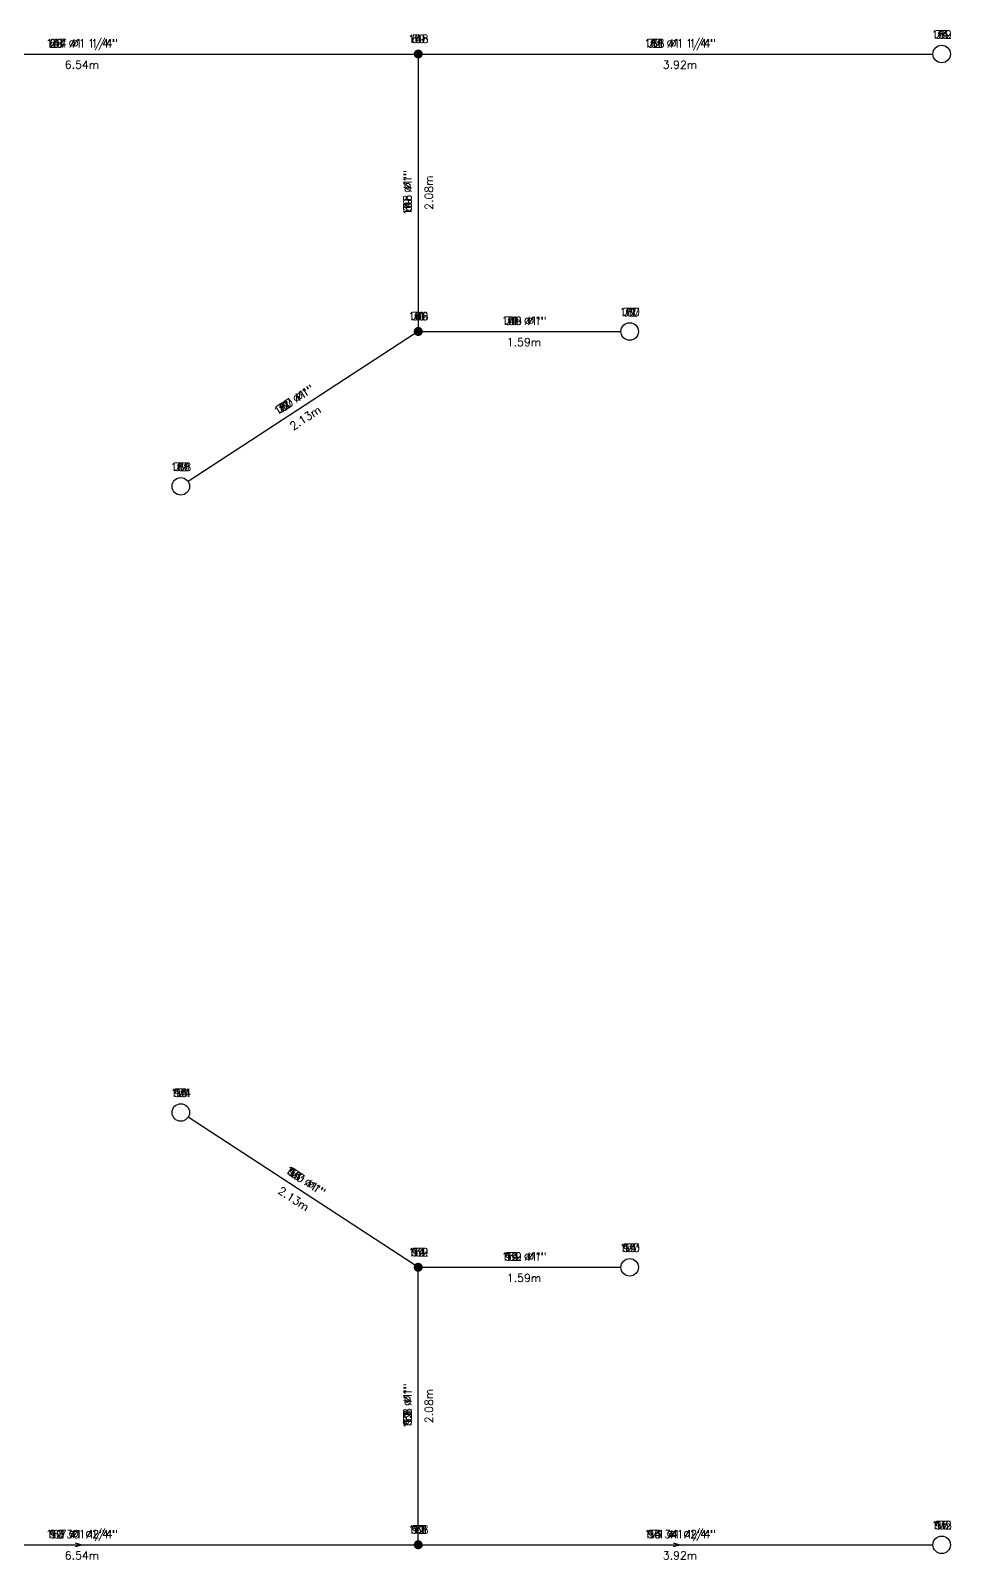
# Model space of a CAD drawing. Extents: x 0 to 27.3, y 0 to 11.5.
# Drawn here: x 6.13 to 13.03, y 0 to 11.46 of the extents above; entities that cross this region are included whole.
import ezdxf
from ezdxf.enums import TextEntityAlignment as Align

# ---------------------------------------------------------------- set-up
doc = ezdxf.new("R2010")
doc.units = 0
doc.header["$LTSCALE"] = 0.5
doc.layers.get('0').update_dxf_attribs({"linetype": 'CONTINUOUS'})
for name, color, linetype in [('TEXTO_NUDOS', 7, 'CONTINUOUS'), ('TEXTO_RAMAS', 7, 'CONTINUOUS'), ('UNIFILAR', 7, 'CONTINUOUS')]:
    doc.layers.add(name, color=color, linetype=linetype)
doc.styles.add('ROMANS', font='Romans', dxfattribs={"height": 2.5})

# ---------------------------------------------------------------- blocks, each defined once
blk = doc.blocks.new('ROCIADOR_AUTOMATICO_IPCI')
at = {"color": 0, "linetype": 'CONTINUOUS'}
blk.add_circle((-0.004736, -0.005671), 1.5, dxfattribs=at)
blk = doc.blocks.new('NUDO_DERIVACION_IPCI')
at = {"color": 0, "linetype": 'CONTINUOUS'}
for points in [[(-0.742494, 0.10584), (-0.749351, 0.031185), (-0.748721, -0.043781), (-0.749351, 0.031185)], [(-0.728219, 0.179437), (-0.742494, 0.10584), (-0.74061, -0.118309), (-0.748721, -0.043781)], [(-0.706667, 0.251241), (-0.728219, 0.179437), (-0.725099, -0.191656), (-0.74061, -0.118309)], [(-0.678054, 0.320535), (-0.706667, 0.251241), (-0.702343, -0.263087), (-0.725099, -0.191656)], [(-0.642667, 0.386626), (-0.678054, 0.320535), (-0.672569, -0.33189), (-0.702343, -0.263087)], [(-0.600858, 0.448854), (-0.642667, 0.386626), (-0.636075, -0.397377), (-0.672569, -0.33189)], [(-0.553045, 0.506597), (-0.600858, 0.448854), (-0.593226, -0.458893), (-0.636075, -0.397377)], [(-0.499707, 0.559279), (-0.553045, 0.506597), (-0.544449, -0.515825), (-0.593226, -0.458893)], [(-0.441376, 0.606372), (-0.499707, 0.559279), (-0.490233, -0.567602), (-0.544449, -0.515825)], [(-0.378635, 0.647407), (-0.441376, 0.606372), (-0.431118, -0.613708), (-0.490233, -0.567602)], [(-0.31211, 0.681973), (-0.378635, 0.647407), (-0.367696, -0.653682), (-0.431118, -0.613708)], [(-0.242467, 0.709725), (-0.31211, 0.681973), (-0.300599, -0.687124), (-0.367696, -0.653682)], [(-0.170402, 0.730386), (-0.242467, 0.709725), (-0.2305, -0.713702), (-0.300599, -0.687124)], [(-0.096633, 0.743749), (-0.170402, 0.730386), (-0.158097, -0.733148), (-0.2305, -0.713702)], [(-0.0219, 0.74968), (-0.096633, 0.743749), (-0.084114, -0.745268), (-0.158097, -0.733148)], [(0.053053, 0.748121), (-0.0219, 0.74968), (-0.009291, -0.749942), (-0.084114, -0.745268)], [(0.127475, 0.739087), (0.053053, 0.748121), (0.065624, -0.747123), (-0.009291, -0.749942)], [(0.200624, 0.722669), (0.127475, 0.739087), (0.139884, -0.736839), (0.065624, -0.747123)], [(0.271768, 0.699029), (0.200624, 0.722669), (0.212747, -0.719193), (0.139884, -0.736839)], [(0.340197, 0.668406), (0.271768, 0.699029), (0.283483, -0.694361), (0.212747, -0.719193)], [(0.405227, 0.631103), (0.340197, 0.668406), (0.351388, -0.662591), (0.283483, -0.694361)], [(0.466207, 0.587495), (0.405227, 0.631103), (0.415781, -0.624201), (0.351388, -0.662591)], [(0.52253, 0.538017), (0.466207, 0.587495), (0.47602, -0.579573), (0.415781, -0.624201)], [(0.573632, 0.483163), (0.52253, 0.538017), (0.531502, -0.529155), (0.47602, -0.579573)], [(0.619002, 0.423482), (0.573632, 0.483163), (0.581674, -0.47345), (0.531502, -0.529155)], [(0.658187, 0.359569), (0.619002, 0.423482), (0.626035, -0.413014), (0.581674, -0.47345)], [(0.690796, 0.292064), (0.658187, 0.359569), (0.66414, -0.348452), (0.626035, -0.413014)], [(0.716502, 0.22164), (0.690796, 0.292064), (0.695609, -0.280407), (0.66414, -0.348452)], [(0.73505, 0.149002), (0.716502, 0.22164), (0.720128, -0.209562), (0.695609, -0.280407)], [(0.746253, 0.074875), (0.73505, 0.149002), (0.737451, -0.136622), (0.720128, -0.209562)], [(0.75, 0), (0.746253, 0.074875), (0.747407, -0.062317), (0.737451, -0.136622)]]:
    blk.add_solid(points, dxfattribs=at)

msp = doc.modelspace()

# ---------------------------------------------------------------- linework, layer by layer
at = {"layer": 'UNIFILAR', "color": 94, "linetype": 'CONTINUOUS'}
for p, q in [((4.010961, 11.285356, 5), (9.004837, 11.285356, 5)), ((4.010961, 11.285356, 7.6), (9.004837, 11.285356, 7.6)), ((4.010961, 11.285356, 10.2), (9.004837, 11.285356, 10.2)), ((4.010961, 11.285356, 12.8), (9.004837, 11.285356, 12.8)), ((4.010961, 11.285356, 15.4), (9.004837, 11.285356, 15.4)), ((9.038587, 11.251606, 5), (9.038587, 9.239106, 5)), ((9.038587, 11.251606, 7.6), (9.038587, 9.239106, 7.6)), ((9.038587, 11.251606, 10.2), (9.038587, 9.239106, 10.2)), ((9.038587, 11.251606, 12.8), (9.038587, 9.239106, 12.8)), ((9.038587, 11.251606, 15.4), (9.038587, 9.239106, 15.4)), ((9.072337, 11.285356, 5), (12.896966, 11.285356, 5)), ((9.072337, 11.285356, 7.6), (12.896966, 11.285356, 7.6)), ((9.072337, 11.285356, 10.2), (12.896966, 11.285356, 10.2)), ((9.072337, 11.285356, 12.8), (12.896966, 11.285356, 12.8)), ((9.072337, 11.285356, 15.4), (12.896966, 11.285356, 15.4)), ((9.010319, 9.186917, 5), (7.313552, 8.080134, 5)), ((9.010319, 9.186917, 7.6), (7.313552, 8.080134, 7.6)), ((9.010319, 9.186917, 10.2), (7.313552, 8.080134, 10.2)), ((9.010319, 9.186917, 12.8), (7.313552, 8.080134, 12.8)), ((9.010319, 9.186917, 15.4), (7.313552, 8.080134, 15.4)), ((9.072337, 9.205356, 5), (10.558109, 9.205356, 5)), ((9.072337, 9.205356, 7.6), (10.558109, 9.205356, 7.6)), ((9.072337, 9.205356, 10.2), (10.558109, 9.205356, 10.2)), ((9.072337, 9.205356, 12.8), (10.558109, 9.205356, 12.8)), ((9.072337, 9.205356, 15.4), (10.558109, 9.205356, 15.4)), ((9.010319, 2.208414, 5), (7.313552, 3.315198, 5)), ((9.010319, 2.208414, 7.6), (7.313552, 3.315198, 7.6)), ((9.010319, 2.208414, 10.2), (7.313552, 3.315198, 10.2)), ((9.010319, 2.208414, 12.8), (7.313552, 3.315198, 12.8)), ((9.010319, 2.208414, 15.4), (7.313552, 3.315198, 15.4)), ((9.072337, 2.189975, 5), (10.558109, 2.189975, 5)), ((9.072337, 2.189975, 7.6), (10.558109, 2.189975, 7.6)), ((9.072337, 2.189975, 10.2), (10.558109, 2.189975, 10.2)), ((9.072337, 2.189975, 12.8), (10.558109, 2.189975, 12.8)), ((9.072337, 2.189975, 15.4), (10.558109, 2.189975, 15.4)), ((9.038587, 0.143725, 5), (9.038587, 2.156225, 5)), ((9.038587, 0.143725, 7.6), (9.038587, 2.156225, 7.6)), ((9.038587, 0.143725, 10.2), (9.038587, 2.156225, 10.2)), ((9.038587, 0.143725, 12.8), (9.038587, 2.156225, 12.8)), ((9.038587, 0.143725, 15.4), (9.038587, 2.156225, 15.4)), ((6.467274, 0.123975, 15.4), (6.517274, 0.109975, 15.4)), ((10.950589, 0.123975, 15.4), (11.000589, 0.109975, 15.4)), ((4.010961, 0.109975, 5), (9.004837, 0.109975, 5)), ((4.010961, 0.109975, 7.6), (9.004837, 0.109975, 7.6)), ((4.010961, 0.109975, 10.2), (9.004837, 0.109975, 10.2)), ((4.010961, 0.109975, 12.8), (9.004837, 0.109975, 12.8)), ((4.010961, 0.109975, 15.4), (9.004837, 0.109975, 15.4)), ((6.467274, 0.095975, 15.4), (6.517274, 0.109975, 15.4)), ((9.072337, 0.109975, 5), (12.896966, 0.109975, 5)), ((9.072337, 0.109975, 7.6), (12.896966, 0.109975, 7.6)), ((9.072337, 0.109975, 10.2), (12.896966, 0.109975, 10.2)), ((9.072337, 0.109975, 12.8), (12.896966, 0.109975, 12.8)), ((9.072337, 0.109975, 15.4), (12.896966, 0.109975, 15.4)), ((10.950589, 0.095975, 15.4), (11.000589, 0.109975, 15.4))]:
    msp.add_line(p, q, dxfattribs=at)

# ---------------------------------------------------------------- block references
for name, p, xscale, yscale in [('ROCIADOR_AUTOMATICO_IPCI', (12.962591, 11.285356, 5), 0.04375, 0.04375), ('ROCIADOR_AUTOMATICO_IPCI', (12.962591, 11.285356, 7.6), 0.04375, 0.04375), ('ROCIADOR_AUTOMATICO_IPCI', (12.962591, 11.285356, 10.2), 0.04375, 0.04375), ('ROCIADOR_AUTOMATICO_IPCI', (12.962591, 11.285356, 12.8), 0.04375, 0.04375), ('ROCIADOR_AUTOMATICO_IPCI', (12.962591, 11.285356, 15.4), 0.04375, 0.04375), ('NUDO_DERIVACION_IPCI', (9.038587, 11.285356, 5), 0.045, 0.045), ('NUDO_DERIVACION_IPCI', (9.038587, 11.285356, 7.6), 0.045, 0.045), ('NUDO_DERIVACION_IPCI', (9.038587, 11.285356, 10.2), 0.045, 0.045), ('NUDO_DERIVACION_IPCI', (9.038587, 11.285356, 12.8), 0.045, 0.045), ('NUDO_DERIVACION_IPCI', (9.038587, 11.285356, 15.4), 0.045, 0.045), ('NUDO_DERIVACION_IPCI', (9.038587, 9.205356, 5), 0.045, 0.045), ('NUDO_DERIVACION_IPCI', (9.038587, 9.205356, 7.6), 0.045, 0.045), ('NUDO_DERIVACION_IPCI', (9.038587, 9.205356, 10.2), 0.045, 0.045), ('NUDO_DERIVACION_IPCI', (9.038587, 9.205356, 12.8), 0.045, 0.045), ('NUDO_DERIVACION_IPCI', (9.038587, 9.205356, 15.4), 0.045, 0.045), ('ROCIADOR_AUTOMATICO_IPCI', (10.623734, 9.205356, 5), 0.04375, 0.04375), ('ROCIADOR_AUTOMATICO_IPCI', (10.623734, 9.205356, 7.6), 0.04375, 0.04375), ('ROCIADOR_AUTOMATICO_IPCI', (10.623734, 9.205356, 10.2), 0.04375, 0.04375), ('ROCIADOR_AUTOMATICO_IPCI', (10.623734, 9.205356, 12.8), 0.04375, 0.04375), ('ROCIADOR_AUTOMATICO_IPCI', (10.623734, 9.205356, 15.4), 0.04375, 0.04375), ('ROCIADOR_AUTOMATICO_IPCI', (7.258587, 8.04428, 5), 0.04375, 0.04375), ('ROCIADOR_AUTOMATICO_IPCI', (7.258587, 8.04428, 7.6), 0.04375, 0.04375), ('ROCIADOR_AUTOMATICO_IPCI', (7.258587, 8.04428, 10.2), 0.04375, 0.04375), ('ROCIADOR_AUTOMATICO_IPCI', (7.258587, 8.04428, 12.8), 0.04375, 0.04375), ('ROCIADOR_AUTOMATICO_IPCI', (7.258587, 8.04428, 15.4), 0.04375, 0.04375), ('ROCIADOR_AUTOMATICO_IPCI', (7.258587, 3.351051, 5), 0.04375, 0.04375), ('ROCIADOR_AUTOMATICO_IPCI', (7.258587, 3.351051, 7.6), 0.04375, 0.04375), ('ROCIADOR_AUTOMATICO_IPCI', (7.258587, 3.351051, 10.2), 0.04375, 0.04375), ('ROCIADOR_AUTOMATICO_IPCI', (7.258587, 3.351051, 12.8), 0.04375, 0.04375), ('ROCIADOR_AUTOMATICO_IPCI', (7.258587, 3.351051, 15.4), 0.04375, 0.04375), ('NUDO_DERIVACION_IPCI', (9.038587, 2.189975, 5), 0.045, 0.045), ('NUDO_DERIVACION_IPCI', (9.038587, 2.189975, 7.6), 0.045, 0.045), ('NUDO_DERIVACION_IPCI', (9.038587, 2.189975, 10.2), 0.045, 0.045), ('NUDO_DERIVACION_IPCI', (9.038587, 2.189975, 12.8), 0.045, 0.045), ('NUDO_DERIVACION_IPCI', (9.038587, 2.189975, 15.4), 0.045, 0.045), ('ROCIADOR_AUTOMATICO_IPCI', (10.623734, 2.189975, 5), 0.04375, 0.04375), ('ROCIADOR_AUTOMATICO_IPCI', (10.623734, 2.189975, 7.6), 0.04375, 0.04375), ('ROCIADOR_AUTOMATICO_IPCI', (10.623734, 2.189975, 10.2), 0.04375, 0.04375), ('ROCIADOR_AUTOMATICO_IPCI', (10.623734, 2.189975, 12.8), 0.04375, 0.04375), ('ROCIADOR_AUTOMATICO_IPCI', (10.623734, 2.189975, 15.4), 0.04375, 0.04375), ('NUDO_DERIVACION_IPCI', (9.038587, 0.109975, 5), 0.045, 0.045), ('NUDO_DERIVACION_IPCI', (9.038587, 0.109975, 7.6), 0.045, 0.045), ('NUDO_DERIVACION_IPCI', (9.038587, 0.109975, 10.2), 0.045, 0.045), ('NUDO_DERIVACION_IPCI', (9.038587, 0.109975, 12.8), 0.045, 0.045), ('NUDO_DERIVACION_IPCI', (9.038587, 0.109975, 15.4), 0.045, 0.045), ('ROCIADOR_AUTOMATICO_IPCI', (12.962591, 0.109975, 5), 0.04375, 0.04375), ('ROCIADOR_AUTOMATICO_IPCI', (12.962591, 0.109975, 7.6), 0.04375, 0.04375), ('ROCIADOR_AUTOMATICO_IPCI', (12.962591, 0.109975, 10.2), 0.04375, 0.04375), ('ROCIADOR_AUTOMATICO_IPCI', (12.962591, 0.109975, 12.8), 0.04375, 0.04375), ('ROCIADOR_AUTOMATICO_IPCI', (12.962591, 0.109975, 15.4), 0.04375, 0.04375)]:
    msp.add_blockref(name, p, dxfattribs=dict(at, xscale=xscale, yscale=yscale))

# ---------------------------------------------------------------- texts
at = {"layer": 'TEXTO_NUDOS', "color": 94, "linetype": 'CONTINUOUS', "style": 'ROMANS'}
for s, p in [('185', (9.038587, 11.369106, 5)), ('108', (9.038587, 11.369106, 12.8)), ('148', (9.038587, 11.369106, 15.4)), ('30', (9.038587, 11.369106, 7.6)), ('69', (9.038587, 11.369106, 10.2)), ('189', (12.962591, 11.400981, 5)), ('112', (12.962591, 11.400981, 12.8)), ('152', (12.962591, 11.400981, 15.4)), ('34', (12.962591, 11.400981, 7.6)), ('73', (12.962591, 11.400981, 10.2)), ('186', (9.038587, 9.289106, 5)), ('109', (9.038587, 9.289106, 12.8)), ('149', (9.038587, 9.289106, 15.4)), ('31', (9.038587, 9.289106, 7.6)), ('70', (9.038587, 9.289106, 10.2)), ('187', (10.623734, 9.320981, 5)), ('110', (10.623734, 9.320981, 12.8)), ('150', (10.623734, 9.320981, 15.4)), ('32', (10.623734, 9.320981, 7.6)), ('71', (10.623734, 9.320981, 10.2)), ('188', (7.258587, 8.159905, 5)), ('111', (7.258587, 8.159905, 12.8)), ('151', (7.258587, 8.159905, 15.4)), ('33', (7.258587, 8.159905, 7.6)), ('72', (7.258587, 8.159905, 10.2)), ('171', (7.258587, 3.466676, 5)), ('134', (7.258587, 3.466676, 15.4)), ('55', (7.258587, 3.466676, 10.2)), ('94', (7.258587, 3.466676, 12.8)), ('16', (7.258587, 3.466676, 7.6)), ('169', (9.038587, 2.273725, 5)), ('132', (9.038587, 2.273725, 15.4)), ('53', (9.038587, 2.273725, 10.2)), ('92', (9.038587, 2.273725, 12.8)), ('14', (9.038587, 2.273725, 7.6)), ('170', (10.623734, 2.3056, 5)), ('133', (10.623734, 2.3056, 15.4)), ('54', (10.623734, 2.3056, 10.2)), ('93', (10.623734, 2.3056, 12.8)), ('15', (10.623734, 2.3056, 7.6)), ('168', (9.038587, 0.193725, 5)), ('131', (9.038587, 0.193725, 15.4)), ('52', (9.038587, 0.193725, 10.2)), ('91', (9.038587, 0.193725, 12.8)), ('13', (9.038587, 0.193725, 7.6)), ('172', (12.962591, 0.2256, 5)), ('135', (12.962591, 0.2256, 15.4)), ('56', (12.962591, 0.2256, 10.2)), ('95', (12.962591, 0.2256, 12.8)), ('17', (12.962591, 0.2256, 7.6))]:
    msp.add_text(s, height=0.06, dxfattribs=at).set_placement(p, align=Align.CENTER)
at = {"layer": 'TEXTO_RAMAS', "color": 94, "linetype": 'CONTINUOUS', "style": 'ROMANS'}
for s, p in [('184 Ø1 1/4"', (6.517274, 11.335356, 5)), ('107 Ø1 1/4"', (6.517274, 11.335356, 12.8)), ('147 Ø1 1/4"', (6.517274, 11.335356, 15.4)), ('29 Ø1 1/4"', (6.517274, 11.335356, 7.6)), ('68 Ø1 1/4"', (6.517274, 11.335356, 10.2)), ('188 Ø1 1/4"', (11.000589, 11.335356, 5)), ('111 Ø1 1/4"', (11.000589, 11.335356, 12.8)), ('151 Ø1 1/4"', (11.000589, 11.335356, 15.4)), ('33 Ø1 1/4"', (11.000589, 11.335356, 7.6)), ('72 Ø1 1/4"', (11.000589, 11.335356, 10.2)), ('186 Ø1"', (9.83116, 9.255356, 5)), ('109 Ø1"', (9.83116, 9.255356, 12.8)), ('149 Ø1"', (9.83116, 9.255356, 15.4)), ('31 Ø1"', (9.83116, 9.255356, 7.6)), ('70 Ø1"', (9.83116, 9.255356, 10.2)), ('169 Ø1"', (9.83116, 2.239975, 5)), ('132 Ø1"', (9.83116, 2.239975, 15.4)), ('53 Ø1"', (9.83116, 2.239975, 10.2)), ('92 Ø1"', (9.83116, 2.239975, 12.8)), ('14 Ø1"', (9.83116, 2.239975, 7.6)), ('167 Ø1 1/4"', (6.517274, 0.159975, 5)), ('51 Ø1 1/4"', (6.517274, 0.159975, 10.2)), ('90 Ø1 1/4"', (6.517274, 0.159975, 12.8)), ('12 Ø1 1/4"', (6.517274, 0.159975, 7.6)), ('171 Ø1 1/4"', (11.000589, 0.159975, 5)), ('55 Ø1 1/4"', (11.000589, 0.159975, 10.2)), ('94 Ø1 1/4"', (11.000589, 0.159975, 12.8)), ('16 Ø1 1/4"', (11.000589, 0.159975, 7.6)), ('130 Ø2"', (6.517274, 0.159975, 15.4)), ('134 Ø2"', (11.000589, 0.159975, 15.4))]:
    msp.add_text(s, height=0.06, dxfattribs=at).set_placement(p, align=Align.CENTER)
for s, p in [('6.54m', (6.517274, 11.235356, 5)), ('6.54m', (6.517274, 11.235356, 7.6)), ('6.54m', (6.517274, 11.235356, 10.2)), ('6.54m', (6.517274, 11.235356, 12.8)), ('6.54m', (6.517274, 11.235356, 15.4)), ('3.92m', (11.000589, 11.235356, 5)), ('3.92m', (11.000589, 11.235356, 7.6)), ('3.92m', (11.000589, 11.235356, 12.8)), ('3.92m', (11.000589, 11.235356, 15.4)), ('1.59m', (9.83116, 9.155356, 5)), ('1.59m', (9.83116, 9.155356, 7.6)), ('1.59m', (9.83116, 9.155356, 10.2)), ('1.59m', (9.83116, 9.155356, 12.8)), ('1.59m', (9.83116, 9.155356, 15.4)), ('1.59m', (9.83116, 2.139975, 5)), ('1.59m', (9.83116, 2.139975, 7.6)), ('1.59m', (9.83116, 2.139975, 10.2)), ('1.59m', (9.83116, 2.139975, 12.8)), ('1.59m', (9.83116, 2.139975, 15.4)), ('6.54m', (6.517274, 0.059975, 5)), ('6.54m', (6.517274, 0.059975, 7.6)), ('6.54m', (6.517274, 0.059975, 10.2)), ('6.54m', (6.517274, 0.059975, 12.8)), ('6.54m', (6.517274, 0.059975, 15.4)), ('3.92m', (11.000589, 0.059975, 5)), ('3.92m', (11.000589, 0.059975, 7.6)), ('3.92m', (11.000589, 0.059975, 10.2)), ('3.92m', (11.000589, 0.059975, 12.8)), ('3.92m', (11.000589, 0.059975, 15.4))]:
    msp.add_text(s, height=0.06, dxfattribs=at).set_placement(p, align=Align.TOP_CENTER)
for s, rotation, p in [('3.92m', 360, (11.000589, 11.235356, 10.2)), ('2.08m', 90, (9.088587, 10.245356, 5)), ('2.08m', 90, (9.088587, 10.245356, 7.6)), ('2.08m', 90, (9.088587, 10.245356, 10.2)), ('2.08m', 90, (9.088587, 10.245356, 12.8)), ('2.08m', 90, (9.088587, 10.245356, 15.4)), ('2.13m', 33.11599, (8.175904, 8.58294, 5)), ('2.13m', 33.11599, (8.175904, 8.58294, 7.6)), ('2.13m', 33.11599, (8.175904, 8.58294, 10.2)), ('2.13m', 33.11599, (8.175904, 8.58294, 12.8)), ('2.13m', 33.11599, (8.175904, 8.58294, 15.4)), ('2.13m', 326.88401, (8.12127, 2.728635, 5)), ('2.13m', 326.88401, (8.12127, 2.728635, 7.6)), ('2.13m', 326.88401, (8.12127, 2.728635, 10.2)), ('2.13m', 326.88401, (8.12127, 2.728635, 12.8)), ('2.13m', 326.88401, (8.12127, 2.728635, 15.4)), ('2.08m', 90, (9.088587, 1.149975, 5)), ('2.08m', 90, (9.088587, 1.149975, 7.6)), ('2.08m', 90, (9.088587, 1.149975, 10.2)), ('2.08m', 90, (9.088587, 1.149975, 12.8)), ('2.08m', 90, (9.088587, 1.149975, 15.4))]:
    msp.add_text(s, height=0.06, rotation=rotation, dxfattribs=at).set_placement(p, align=Align.TOP_CENTER)
for s, rotation, p in [('185 Ø1"', 90, (8.988587, 10.245356, 5)), ('108 Ø1"', 90, (8.988587, 10.245356, 12.8)), ('148 Ø1"', 90, (8.988587, 10.245356, 15.4)), ('30 Ø1"', 90, (8.988587, 10.245356, 7.6)), ('69 Ø1"', 90, (8.988587, 10.245356, 10.2)), ('187 Ø1"', 33.11599, (8.12127, 8.666696, 5)), ('110 Ø1"', 33.11599, (8.12127, 8.666696, 12.8)), ('150 Ø1"', 33.11599, (8.12127, 8.666696, 15.4)), ('71 Ø1"', 33.11599, (8.12127, 8.666696, 10.2)), ('32 Ø1"', 33.11599, (8.12127, 8.666696, 7.6)), ('170 Ø1"', 326.88401, (8.175904, 2.812391, 5)), ('133 Ø1"', 326.88401, (8.175904, 2.812391, 15.4)), ('54 Ø1"', 326.88401, (8.175904, 2.812391, 10.2)), ('93 Ø1"', 326.88401, (8.175904, 2.812391, 12.8)), ('15 Ø1"', 326.88401, (8.175904, 2.812391, 7.6)), ('168 Ø1"', 90, (8.988587, 1.149975, 5)), ('131 Ø1"', 90, (8.988587, 1.149975, 15.4)), ('13 Ø1"', 90, (8.988587, 1.149975, 7.6)), ('52 Ø1"', 90, (8.988587, 1.149975, 10.2)), ('91 Ø1"', 90, (8.988587, 1.149975, 12.8))]:
    msp.add_text(s, height=0.06, rotation=rotation, dxfattribs=at).set_placement(p, align=Align.CENTER)

doc.saveas('drawing.dxf')
